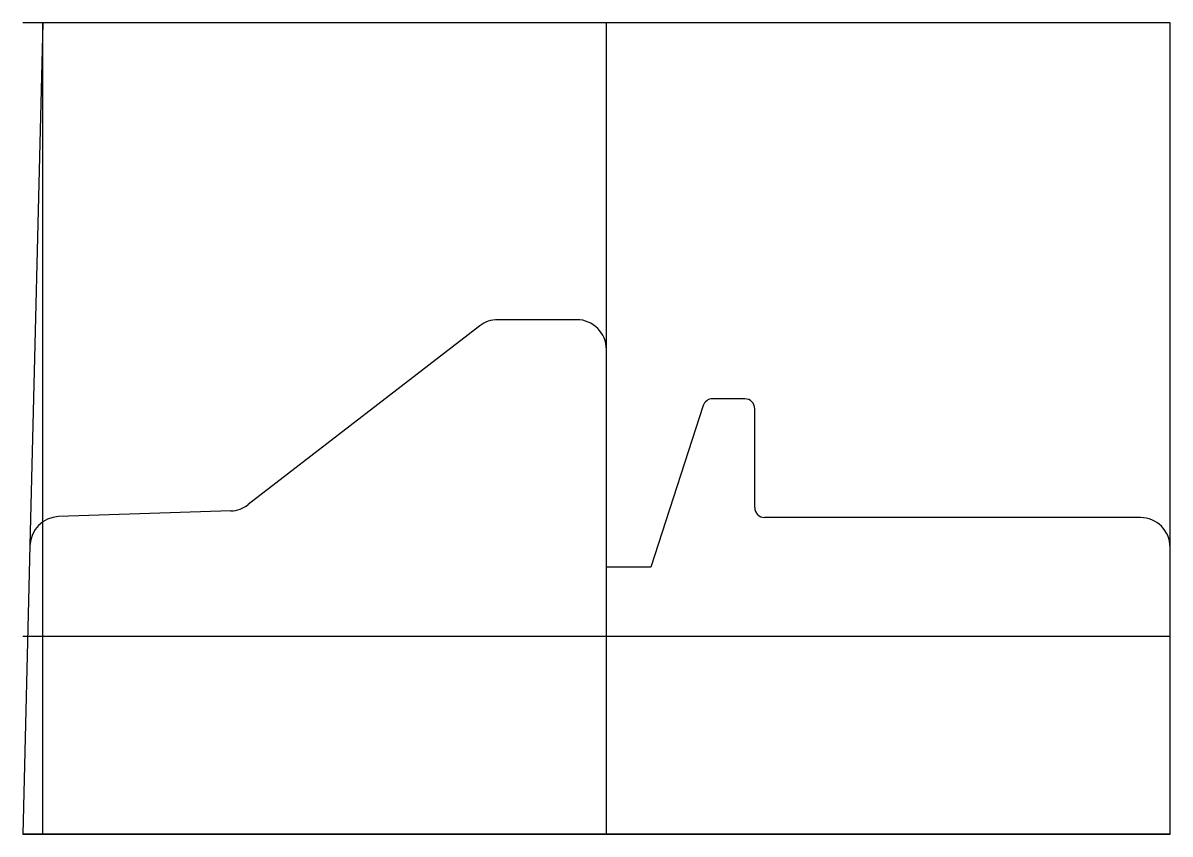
# Model space of a CAD drawing. Extents: x -116 to 0, y -20 to 62.
import ezdxf

# ---------------------------------------------------------------- set-up
doc = ezdxf.new("R2010")
doc.units = 0
doc.layers.get('0').update_dxf_attribs({"linetype": 'CONTINUOUS'})

msp = doc.modelspace()

# ---------------------------------------------------------------- linework, layer by layer
at = {"linetype": 'CONTINUOUS'}
for p, q in [((0, 62), (-116, 62)), ((-114, 62), (-115.29, 9.16)), ((-114, -20), (-114, 62)), ((0, 62), (-114, 62)), ((-57, -20), (-57, 62)), ((-57, 29), (-57, 62)), ((0, -20), (0, 62)), ((0, 9), (0, 62)), ((-69.81, 31.37), (-93.23, 13.3)), ((-60, 32), (-67.98, 32)), ((-57, 6.99), (-57, 29)), ((-47.22, 23.31), (-52.5, 6.99)), ((-43, 24), (-46.27, 24)), ((-42, 13), (-42, 23)), ((-94.97, 12.67), (-112.39, 12.09)), ((-3, 12), (-41, 12)), ((-115.29, 9.17), (-116, -20)), ((0, -20), (0, 9)), ((-52.5, 6.99), (-57, 6.99)), ((-116, 0), (0, 0)), ((0, -20), (-116, -20)), ((-116, -20), (0, -20))]:
    msp.add_line(p, q, dxfattribs=at)
for centre, radius, start, end in [((-67.97, 29), 3, 90.1784, 127.8149), ((-60, 29), 3, 0, 90), ((-46.27, 23), 1, 90.0422, 161.9408), ((-43, 23), 1, 0, 90), ((-95.07, 15.67), 3, 271.9395, 307.868), ((-41, 13), 1, 180, 270), ((-112.29, 9.09), 3, 91.8907, 178.5031), ((-3, 9), 3, 0, 90)]:
    msp.add_arc(centre, radius, start, end, dxfattribs=at)

doc.saveas('drawing.dxf')
